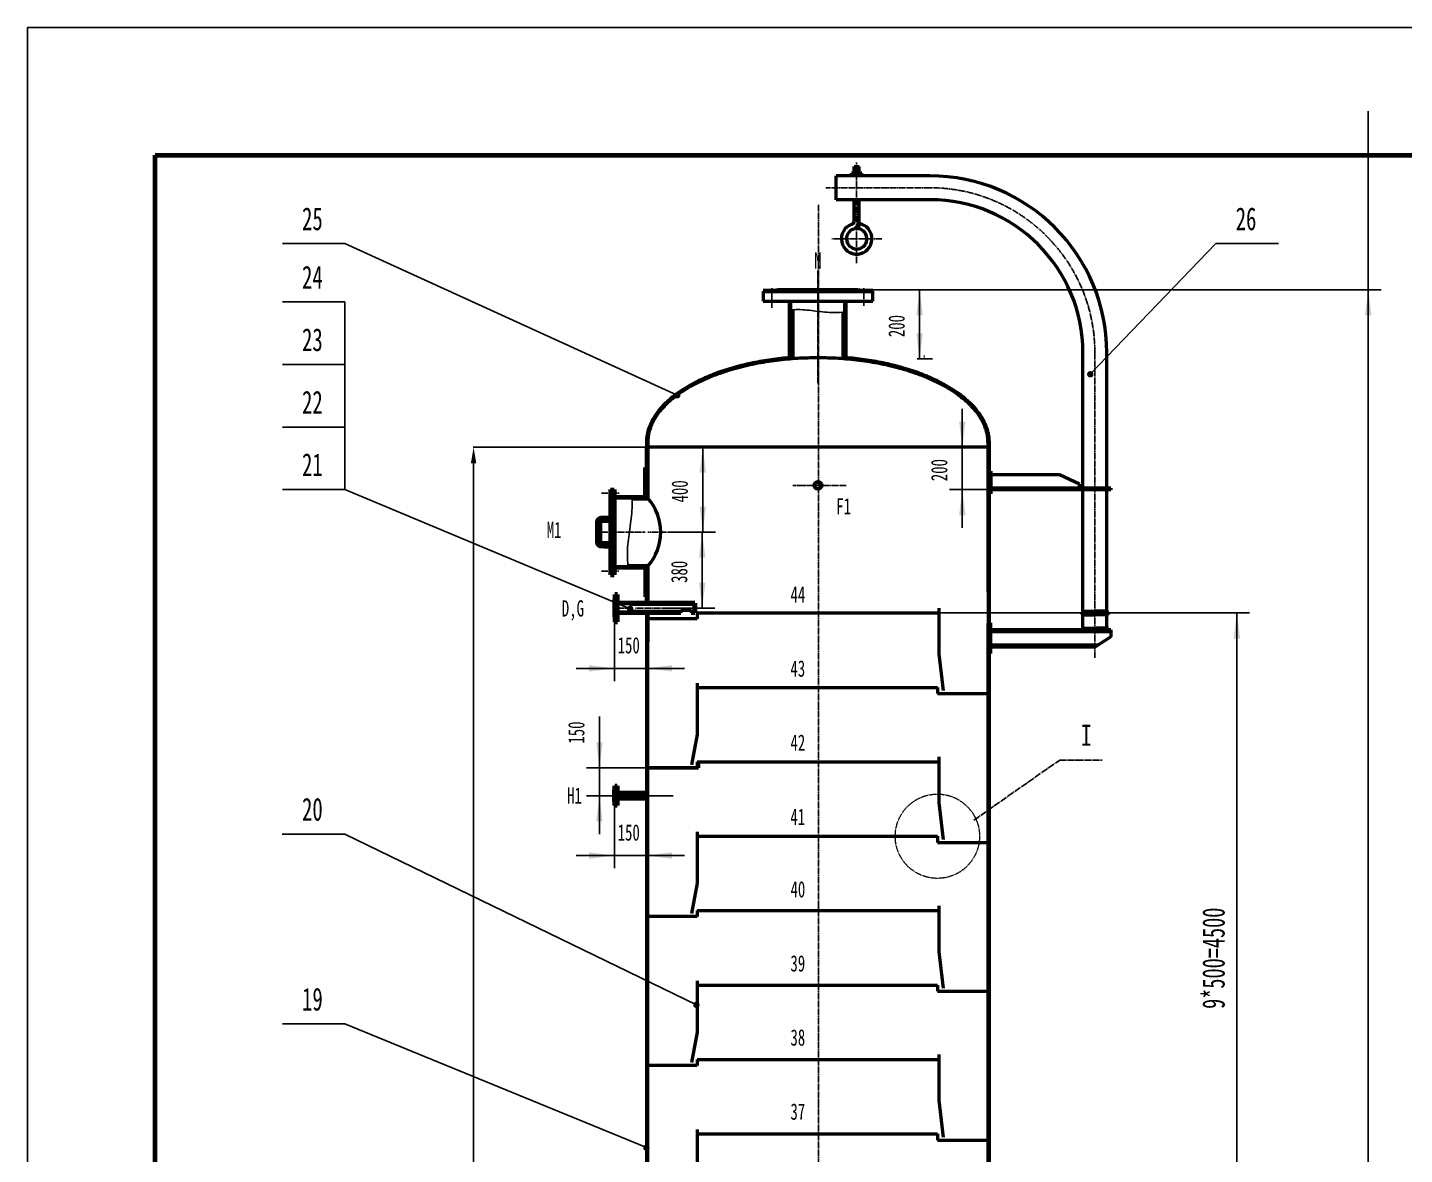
# Model space of a CAD drawing. Header units: millimetres. Extents: x -8910 to 8910, y -12615 to 12615.
# Drawn here: x -8910 to -2436, y 7315 to 12615 of the extents above; entities that cross this region are included whole.
import ezdxf

# ---------------------------------------------------------------- set-up
doc = ezdxf.new("R2010")
doc.units = ezdxf.units.MM
doc.linetypes.add('EB_DASH', pattern=[6, 3, -3])
doc.linetypes.add('EB_DASHDOT', pattern=[39, 30, -3, 3, -3])
doc.layers.get('DEFPOINTS').update_dxf_attribs({"lineweight": 0})
for name, color, linetype, lineweight in [('CAXA0', 7, 'Continuous', 50), ('CAXA1', 1, 'EB_DASHDOT', 25), ('CAXA2', 6, 'EB_DASH', 25), ('CAXA3', 7, 'Continuous', 25), ('CAXA4', 3, 'Continuous', 15)]:
    doc.layers.add(name, color=color, linetype=linetype, lineweight=lineweight)
doc.styles.add('HGCAD', font='gbenor.shx', dxfattribs={"width": 0.75, "bigfont": 'gbcbig.shx'})
doc.styles.add('UserTxtStyle1', font='FSGB2312.ttf', dxfattribs={"width": 0.667})
doc.styles.add('标准', font='FSGB2312.ttf', dxfattribs={"width": 0.667})
doc.dimstyles.new('HGCAD', dxfattribs={"dimtxt": 3.5, "dimasz": 2.5, "dimexe": 1, "dimexo": 1, "dimgap": 1, "dimtad": 1, "dimdec": 0, "dimdsep": 46, "dimtxsty": 'HGCAD', "dimcen": 0, "dimadec": 0, "dimazin": 0, "dimtfac": 1, "dimtmove": 0, "dimatfit": 0, "dimfxl": 0, "dimarcsym": 0})
doc.dimstyles.new('标准', dxfattribs={"dimtxt": 3.5, "dimasz": 4, "dimexe": 2, "dimexo": 0, "dimtad": 1, "dimdsep": 46, "dimtxsty": '标准', "dimcen": 0, "dimdle": 6, "dimaunit": 1, "dimazin": 2, "dimtfac": 1, "dimtdec": 3, "dimtmove": 0, "dimatfit": 3, "dimfxl": 0, "dimtolj": 1, "dimtzin": 0, "dimarcsym": 0})

# ---------------------------------------------------------------- blocks, each defined once
blk = doc.blocks.new('CAXBLOCK0', base_point=(8310, -12015))
at = {"layer": 'CAXA0', "linetype": 'Continuous', "lineweight": 25}
for p, q in [((-8910, -12615), (-8910, 12615)), ((-8910, 12615), (8910, 12615))]:
    blk.add_line(p, q, dxfattribs=at)
at = {"layer": 'CAXA0', "linetype": 'Continuous', "lineweight": 70}
for p, q in [((-8310, 12015), (8310, 12015)), ((-8310, -12015), (-8310, 12015))]:
    blk.add_line(p, q, dxfattribs=at)
blk = doc.blocks.new('*CAXBLOCK24')
at = {"layer": 'CAXA4', "linetype": 'Continuous', "lineweight": 25, "transparency": 16777216}
for points in [[(-5735, 10641.4), (-5750, 10521.4), (-5720, 10521.4)], [(-5735, 10241.4), (-5750, 10361.4), (-5720, 10361.4)]]:
    blk.add_hatch(color=0, dxfattribs=at).paths.add_polyline_path(points, flags=0)
at = {"layer": 'CAXA4', "color": 0, "linetype": 'Continuous', "lineweight": 25, "transparency": 16777216}
for p, q in [((-5994.1, 10641.4), (-5675, 10641.4)), ((-5735, 10641.4), (-5735, 10241.4)), ((-5868.5, 10241.4), (-5675, 10241.4))]:
    blk.add_line(p, q, dxfattribs=at)
at = {"layer": 'CAXA4', "color": 0, "linetype": 'Continuous', "lineweight": 25, "transparency": 16777216, "insert": (-5882, 10381.2), "char_height": 76.6, "attachment_point": 1, "rotation": 90, "style": '标准'}
blk.add_mtext('\\fFangSong_GB2312|b0|i0|p34;400', dxfattribs=at)
blk = doc.blocks.new('*CAXBLOCK35')
at = {"layer": 'CAXA4', "linetype": 'Continuous', "lineweight": 25, "transparency": 16777216}
for points in [[(-5737.8, 10241.4), (-5752.8, 10121.4), (-5722.8, 10121.4)], [(-5737.8, 9884.6), (-5752.8, 10004.6), (-5722.8, 10004.6)]]:
    blk.add_hatch(color=0, dxfattribs=at).paths.add_polyline_path(points, flags=0)
at = {"layer": 'CAXA4', "color": 0, "linetype": 'Continuous', "lineweight": 25, "transparency": 16777216}
for p, q in [((-5868.5, 10241.4), (-5677.8, 10241.4)), ((-5737.8, 10241.4), (-5737.8, 9884.6)), ((-5907, 9884.6), (-5677.8, 9884.6))]:
    blk.add_line(p, q, dxfattribs=at)
at = {"layer": 'CAXA4', "color": 0, "linetype": 'Continuous', "lineweight": 25, "transparency": 16777216, "insert": (-5884.7, 10002.8), "char_height": 76.6, "attachment_point": 1, "rotation": 90, "style": '标准'}
blk.add_mtext('\\fFangSong_GB2312|b0|i0|p34;380', dxfattribs=at)
blk = doc.blocks.new('*CAXBLOCK57')
at = {"layer": 'CAXA4', "linetype": 'Continuous', "lineweight": 25, "transparency": 16777216}
for points in [[(-4515, 10641.4), (-4530, 10761.4), (-4500, 10761.4)], [(-4515, 10441.4), (-4530, 10321.4), (-4500, 10321.4)]]:
    blk.add_hatch(color=0, dxfattribs=at).paths.add_polyline_path(points, flags=0)
at = {"layer": 'CAXA4', "color": 0, "linetype": 'Continuous', "lineweight": 25, "transparency": 16777216}
for p, q in [((-4515, 10821.4), (-4515, 10261.4)), ((-4394.1, 10641.4), (-4575, 10641.4)), ((-4381.3, 10441.4), (-4575, 10441.4))]:
    blk.add_line(p, q, dxfattribs=at)
at = {"layer": 'CAXA4', "color": 0, "linetype": 'Continuous', "lineweight": 25, "transparency": 16777216, "insert": (-4662, 10481.2), "char_height": 76.6, "attachment_point": 1, "rotation": 90, "style": '标准'}
blk.add_mtext('\\fFangSong_GB2312|b0|i0|p34;200', dxfattribs=at)
blk = doc.blocks.new('*CAXBLOCK1213')
at = {"layer": 'CAXA4', "linetype": 'Continuous', "lineweight": 25, "transparency": 16777216}
for points in [[(-6150.5, 9601), (-6270.5, 9586), (-6270.5, 9616)], [(-6000.5, 9601), (-5880.5, 9586), (-5880.5, 9616)]]:
    blk.add_hatch(color=0, dxfattribs=at).paths.add_polyline_path(points, flags=0)
at = {"layer": 'CAXA4', "color": 0, "linetype": 'Continuous', "lineweight": 25, "transparency": 16777216}
for p, q in [((-6150.5, 9843.7), (-6150.5, 9541)), ((-6000.5, 9747.3), (-6000.5, 9541)), ((-6330.5, 9601), (-5820.5, 9601))]:
    blk.add_line(p, q, dxfattribs=at)
at = {"layer": 'CAXA4', "color": 0, "linetype": 'Continuous', "lineweight": 25, "transparency": 16777216, "insert": (-6135.5, 9748), "char_height": 76.6, "attachment_point": 1, "style": 'UserTxtStyle1'}
blk.add_mtext('\\fFangSong_GB2312|b0|i0|p34;150', dxfattribs=at)
blk = doc.blocks.new('*CAXBLOCK1314')
at = {"layer": 'CAXA4', "linetype": 'Continuous', "lineweight": 25, "transparency": 16777216}
for points in [[(-6221.3, 9133.3), (-6236.3, 9253.3), (-6206.3, 9253.3)], [(-6221.3, 9001.8), (-6236.3, 8881.8), (-6206.3, 8881.8)]]:
    blk.add_hatch(color=0, dxfattribs=at).paths.add_polyline_path(points, flags=0)
at = {"layer": 'CAXA4', "color": 0, "linetype": 'Continuous', "lineweight": 25, "transparency": 16777216}
for p, q in [((-6221.3, 9375.1), (-6221.3, 8821.8)), ((-5994.1, 9133.3), (-6281.3, 9133.3)), ((-5875.1, 9001.8), (-6281.3, 9001.8))]:
    blk.add_line(p, q, dxfattribs=at)
at = {"layer": 'CAXA4', "color": 0, "linetype": 'Continuous', "lineweight": 25, "transparency": 16777216, "insert": (-6368.3, 9246.8), "char_height": 76.6, "attachment_point": 1, "rotation": 90, "style": 'UserTxtStyle1'}
blk.add_mtext('\\fFangSong_GB2312|b0|i0|p34;150', dxfattribs=at)
blk = doc.blocks.new('*CAXBLOCK1415')
at = {"layer": 'CAXA4', "linetype": 'Continuous', "lineweight": 25, "transparency": 16777216}
for points in [[(-6150.5, 8720.4), (-6270.5, 8705.4), (-6270.5, 8735.4)], [(-6000.5, 8720.4), (-5880.5, 8705.4), (-5880.5, 8735.4)]]:
    blk.add_hatch(color=0, dxfattribs=at).paths.add_polyline_path(points, flags=0)
at = {"layer": 'CAXA4', "color": 0, "linetype": 'Continuous', "lineweight": 25, "transparency": 16777216}
for p, q in [((-6150.5, 8974.5), (-6150.5, 8660.4)), ((-6000.5, 8988.9), (-6000.5, 8660.4)), ((-6330.5, 8720.4), (-5820.5, 8720.4))]:
    blk.add_line(p, q, dxfattribs=at)
at = {"layer": 'CAXA4', "color": 0, "linetype": 'Continuous', "lineweight": 25, "transparency": 16777216, "insert": (-6135.5, 8867.4), "char_height": 76.6, "attachment_point": 1, "style": 'UserTxtStyle1'}
blk.add_mtext('\\fFangSong_GB2312|b0|i0|p34;150', dxfattribs=at)
blk = doc.blocks.new('CAXBLOCK65', base_point=(-7712, 7928.4))
at = {"layer": 'CAXA0', "linetype": 'Continuous', "lineweight": 25}
blk.add_hatch(color=0, dxfattribs=at).paths.add_polyline_path([(-5985.5, 7346.7), (-5985.7, 7349), (-5986.2, 7351.3), (-5987.1, 7353.5), (-5988.3, 7355.5), (-5989.9, 7357.3), (-5991.7, 7358.8), (-5993.7, 7360), (-5995.8, 7360.9), (-5998.1, 7361.5), (-6000.5, 7361.7), (-6002.8, 7361.5), (-6005.1, 7360.9), (-6007.3, 7360), (-6009.3, 7358.8), (-6011.1, 7357.3), (-6012.6, 7355.5), (-6013.8, 7353.5), (-6014.7, 7351.3), (-6015.3, 7349), (-6015.5, 7346.7), (-6015.3, 7344.3), (-6014.7, 7342), (-6013.8, 7339.9), (-6012.6, 7337.8), (-6011.1, 7336.1), (-6009.3, 7334.5), (-6007.3, 7333.3), (-6005.1, 7332.4), (-6002.8, 7331.8), (-6000.5, 7331.7), (-5998.1, 7331.8), (-5995.8, 7332.4), (-5993.7, 7333.3), (-5991.7, 7334.5), (-5989.9, 7336.1), (-5988.3, 7337.8), (-5987.1, 7339.9), (-5986.2, 7342), (-5985.7, 7344.3)], flags=0)
at = {"layer": 'CAXA0', "color": 0, "linetype": 'Continuous', "lineweight": 25}
for p, q in [((-7418, 7928.4), (-7712, 7928.4)), ((-6000.5, 7346.7), (-7418, 7928.4))]:
    blk.add_line(p, q, dxfattribs=at)
at = {"layer": 'CAXA0', "color": 0, "linetype": 'Continuous', "lineweight": 25, "insert": (-7619.4, 8098.8), "char_height": 107.3, "attachment_point": 1, "style": '标准'}
blk.add_mtext('\\fFangSong_GB2312|b0|i0|p34;19', dxfattribs=at)
blk = doc.blocks.new('CAXBLOCK64', base_point=(-6000.5, 7346.7))
at = {"layer": 'CAXA0', "color": 0, "linetype": 'ByBlock', "lineweight": -2}
blk.add_blockref('CAXBLOCK65', (-7712, 7928.4), dxfattribs=at)
blk = doc.blocks.new('CAXBLOCK67', base_point=(-7712, 8821.7))
at = {"layer": 'CAXA0', "linetype": 'Continuous', "lineweight": 25}
blk.add_hatch(color=0, dxfattribs=at).paths.add_polyline_path([(-5750.2, 8018.4), (-5750.4, 8020.7), (-5751, 8023), (-5751.9, 8025.2), (-5753.1, 8027.2), (-5754.6, 8029), (-5756.4, 8030.5), (-5758.4, 8031.8), (-5760.6, 8032.7), (-5762.9, 8033.2), (-5765.2, 8033.4), (-5767.6, 8033.2), (-5769.9, 8032.7), (-5772.1, 8031.8), (-5774.1, 8030.5), (-5775.8, 8029), (-5777.4, 8027.2), (-5778.6, 8025.2), (-5779.5, 8023), (-5780.1, 8020.7), (-5780.2, 8018.4), (-5780.1, 8016), (-5779.5, 8013.8), (-5778.6, 8011.6), (-5777.4, 8009.6), (-5775.8, 8007.8), (-5774.1, 8006.3), (-5772.1, 8005), (-5769.9, 8004.1), (-5767.6, 8003.6), (-5765.2, 8003.4), (-5762.9, 8003.6), (-5760.6, 8004.1), (-5758.4, 8005), (-5756.4, 8006.3), (-5754.6, 8007.8), (-5753.1, 8009.6), (-5751.9, 8011.6), (-5751, 8013.8), (-5750.4, 8016)], flags=0)
at = {"layer": 'CAXA0', "color": 0, "linetype": 'Continuous', "lineweight": 25}
for p, q in [((-7418, 8821.7), (-7712, 8821.7)), ((-5765.2, 8018.4), (-7418, 8821.7))]:
    blk.add_line(p, q, dxfattribs=at)
at = {"layer": 'CAXA0', "color": 0, "linetype": 'Continuous', "lineweight": 25, "insert": (-7619.4, 8992.1), "char_height": 107.3, "attachment_point": 1, "style": '标准'}
blk.add_mtext('\\fFangSong_GB2312|b0|i0|p34;20', dxfattribs=at)
blk = doc.blocks.new('CAXBLOCK66', base_point=(-5765.2, 8018.4))
at = {"layer": 'CAXA0', "color": 0, "linetype": 'ByBlock', "lineweight": -2}
blk.add_blockref('CAXBLOCK67', (-7712, 8821.7), dxfattribs=at)
blk = doc.blocks.new('CAXBLOCK69', base_point=(-7712, 10442.1))
at = {"layer": 'CAXA0', "linetype": 'Continuous', "lineweight": 25}
blk.add_hatch(color=0, dxfattribs=at).paths.add_polyline_path([(-6061.6, 9881.2), (-6061.8, 9883.5), (-6062.3, 9885.8), (-6063.2, 9888), (-6064.4, 9890), (-6066, 9891.8), (-6067.8, 9893.3), (-6069.8, 9894.6), (-6071.9, 9895.5), (-6074.2, 9896), (-6076.6, 9896.2), (-6078.9, 9896), (-6081.2, 9895.5), (-6083.4, 9894.6), (-6085.4, 9893.3), (-6087.2, 9891.8), (-6088.7, 9890), (-6090, 9888), (-6090.9, 9885.8), (-6091.4, 9883.5), (-6091.6, 9881.2), (-6091.4, 9878.9), (-6090.9, 9876.6), (-6090, 9874.4), (-6088.7, 9872.4), (-6087.2, 9870.6), (-6085.4, 9869.1), (-6083.4, 9867.8), (-6081.2, 9866.9), (-6078.9, 9866.4), (-6076.6, 9866.2), (-6074.2, 9866.4), (-6071.9, 9866.9), (-6069.8, 9867.8), (-6067.8, 9869.1), (-6066, 9870.6), (-6064.4, 9872.4), (-6063.2, 9874.4), (-6062.3, 9876.6), (-6061.8, 9878.9)], flags=0)
at = {"layer": 'CAXA0', "color": 0, "linetype": 'Continuous', "lineweight": 25}
for p, q in [((-7418, 10442.1), (-7712, 10442.1)), ((-6076.6, 9881.2), (-7418, 10442.1))]:
    blk.add_line(p, q, dxfattribs=at)
at = {"layer": 'CAXA0', "color": 0, "linetype": 'Continuous', "lineweight": 25, "insert": (-7619.4, 10612.5), "char_height": 107.3, "attachment_point": 1, "style": '标准'}
blk.add_mtext('\\fFangSong_GB2312|b0|i0|p34;21', dxfattribs=at)
blk = doc.blocks.new('CAXBLOCK70', base_point=(-7712, 10736.1))
at = {"layer": 'CAXA0', "color": 0, "linetype": 'Continuous', "lineweight": 25}
for p, q in [((-7418, 10736.1), (-7712, 10736.1)), ((-7418, 10442.1), (-7418, 10736.1))]:
    blk.add_line(p, q, dxfattribs=at)
at = {"layer": 'CAXA0', "color": 0, "linetype": 'Continuous', "lineweight": 25, "insert": (-7619.4, 10906.5), "char_height": 107.3, "attachment_point": 1, "style": '标准'}
blk.add_mtext('\\fFangSong_GB2312|b0|i0|p34;22', dxfattribs=at)
blk = doc.blocks.new('CAXBLOCK71', base_point=(-7712, 11030.1))
at = {"layer": 'CAXA0', "color": 0, "linetype": 'Continuous', "lineweight": 25}
for p, q in [((-7418, 11030.1), (-7712, 11030.1)), ((-7418, 10736.1), (-7418, 11030.1))]:
    blk.add_line(p, q, dxfattribs=at)
at = {"layer": 'CAXA0', "color": 0, "linetype": 'Continuous', "lineweight": 25, "insert": (-7619.4, 11200.5), "char_height": 107.3, "attachment_point": 1, "style": '标准'}
blk.add_mtext('\\fFangSong_GB2312|b0|i0|p34;23', dxfattribs=at)
blk = doc.blocks.new('CAXBLOCK72', base_point=(-7712, 11324.1))
at = {"layer": 'CAXA0', "color": 0, "linetype": 'Continuous', "lineweight": 25}
for p, q in [((-7418, 11324.1), (-7712, 11324.1)), ((-7418, 11030.1), (-7418, 11324.1))]:
    blk.add_line(p, q, dxfattribs=at)
at = {"layer": 'CAXA0', "color": 0, "linetype": 'Continuous', "lineweight": 25, "insert": (-7619.4, 11494.5), "char_height": 107.3, "attachment_point": 1, "style": '标准'}
blk.add_mtext('\\fFangSong_GB2312|b0|i0|p34;24', dxfattribs=at)
blk = doc.blocks.new('CAXBLOCK68', base_point=(-6076.6, 9881.2))
at = {"layer": 'CAXA0', "color": 0, "linetype": 'Continuous', "lineweight": 70}
for name, p in [('CAXBLOCK72', (-7712, 11324.1)), ('CAXBLOCK71', (-7712, 11030.1)), ('CAXBLOCK70', (-7712, 10736.1)), ('CAXBLOCK69', (-7712, 10442.1))]:
    blk.add_blockref(name, p, dxfattribs=at)
blk = doc.blocks.new('CAXBLOCK74', base_point=(-7712, 11598.6))
at = {"layer": 'CAXA0', "linetype": 'Continuous', "lineweight": 25}
blk.add_hatch(color=0, dxfattribs=at).paths.add_polyline_path([(-5840.2, 10885.3), (-5840.4, 10887.7), (-5840.9, 10890), (-5841.8, 10892.1), (-5843.1, 10894.1), (-5844.6, 10895.9), (-5846.4, 10897.5), (-5848.4, 10898.7), (-5850.6, 10899.6), (-5852.8, 10900.1), (-5855.2, 10900.3), (-5857.5, 10900.1), (-5859.8, 10899.6), (-5862, 10898.7), (-5864, 10897.5), (-5865.8, 10895.9), (-5867.3, 10894.1), (-5868.6, 10892.1), (-5869.5, 10890), (-5870, 10887.7), (-5870.2, 10885.3), (-5870, 10883), (-5869.5, 10880.7), (-5868.6, 10878.5), (-5867.3, 10876.5), (-5865.8, 10874.7), (-5864, 10873.2), (-5862, 10872), (-5859.8, 10871.1), (-5857.5, 10870.5), (-5855.2, 10870.3), (-5852.8, 10870.5), (-5850.6, 10871.1), (-5848.4, 10872), (-5846.4, 10873.2), (-5844.6, 10874.7), (-5843.1, 10876.5), (-5841.8, 10878.5), (-5840.9, 10880.7), (-5840.4, 10883)], flags=0)
at = {"layer": 'CAXA0', "color": 0, "linetype": 'Continuous', "lineweight": 25}
for p, q in [((-7418, 11598.6), (-7712, 11598.6)), ((-5855.2, 10885.3), (-7418, 11598.6))]:
    blk.add_line(p, q, dxfattribs=at)
at = {"layer": 'CAXA0', "color": 0, "linetype": 'Continuous', "lineweight": 25, "insert": (-7619.4, 11769), "char_height": 107.3, "attachment_point": 1, "style": '标准'}
blk.add_mtext('\\fFangSong_GB2312|b0|i0|p34;25', dxfattribs=at)
blk = doc.blocks.new('CAXBLOCK73', base_point=(-5855.2, 10885.3))
at = {"layer": 'CAXA0', "color": 0, "linetype": 'ByBlock', "lineweight": -2}
blk.add_blockref('CAXBLOCK74', (-7712, 11598.6), dxfattribs=at)
blk = doc.blocks.new('CAXBLOCK76', base_point=(-3028.3, 11598.6))
at = {"layer": 'CAXA0', "linetype": 'Continuous', "lineweight": 25}
blk.add_hatch(color=0, dxfattribs=at).paths.add_polyline_path([(-3898.5, 10984), (-3898.6, 10986.4), (-3899.2, 10988.6), (-3900.1, 10990.8), (-3901.3, 10992.8), (-3902.8, 10994.6), (-3904.6, 10996.1), (-3906.6, 10997.4), (-3908.8, 10998.3), (-3911.1, 10998.8), (-3913.5, 10999), (-3915.8, 10998.8), (-3918.1, 10998.3), (-3920.3, 10997.4), (-3922.3, 10996.1), (-3924.1, 10994.6), (-3925.6, 10992.8), (-3926.8, 10990.8), (-3927.7, 10988.6), (-3928.3, 10986.4), (-3928.5, 10984), (-3928.3, 10981.7), (-3927.7, 10979.4), (-3926.8, 10977.2), (-3925.6, 10975.2), (-3924.1, 10973.4), (-3922.3, 10971.9), (-3920.3, 10970.6), (-3918.1, 10969.7), (-3915.8, 10969.2), (-3913.5, 10969), (-3911.1, 10969.2), (-3908.8, 10969.7), (-3906.6, 10970.6), (-3904.6, 10971.9), (-3902.8, 10973.4), (-3901.3, 10975.2), (-3900.1, 10977.2), (-3899.2, 10979.4), (-3898.6, 10981.7)], flags=0)
at = {"layer": 'CAXA0', "color": 0, "linetype": 'Continuous', "lineweight": 25}
for p, q in [((-3913.5, 10984), (-3322.3, 11598.6)), ((-3322.3, 11598.6), (-3028.3, 11598.6))]:
    blk.add_line(p, q, dxfattribs=at)
at = {"layer": 'CAXA0', "color": 0, "linetype": 'Continuous', "lineweight": 25, "insert": (-3229.6, 11769), "char_height": 107.3, "attachment_point": 1, "style": '标准'}
blk.add_mtext('\\fFangSong_GB2312|b0|i0|p34;26', dxfattribs=at)
blk = doc.blocks.new('CAXBLOCK75', base_point=(-3913.5, 10984))
at = {"layer": 'CAXA0', "color": 0, "linetype": 'ByBlock', "lineweight": -2}
blk.add_blockref('CAXBLOCK76', (-3028.3, 11598.6), dxfattribs=at)
blk = doc.blocks.new('*CAXBLOCK133132')
at = {"layer": 'CAXA0', "linetype": 'Continuous', "lineweight": 25, "transparency": 16777216}
for points in [[(-3224, 9861.3), (-3239, 9741.3), (-3209, 9741.3)], [(-3224, 6711.3), (-3239, 6831.3), (-3209, 6831.3)]]:
    blk.add_hatch(color=0, dxfattribs=at).paths.add_polyline_path(points, flags=0)
at = {"layer": 'CAXA0', "color": 0, "linetype": 'Continuous', "lineweight": 25, "transparency": 16777216}
for p, q in [((-4626.1, 9861.3), (-3164, 9861.3)), ((-3224, 9861.3), (-3224, 6711.3)), ((-4632.1, 6711.3), (-3164, 6711.3))]:
    blk.add_line(p, q, dxfattribs=at)
at = {"layer": 'CAXA0', "color": 0, "linetype": 'Continuous', "lineweight": 25, "transparency": 16777216, "insert": (-3386.6, 7999.2), "char_height": 105, "attachment_point": 1, "rotation": 90, "style": '标准'}
blk.add_mtext('\\fFangSong_GB2312|b0|i0|p34;9*500=4500', dxfattribs=at)
blk = doc.blocks.new('*CAXBLOCK139138')
at = {"layer": 'CAXA4', "color": 0, "lineweight": -2, "transparency": 16777216}
for p, q in [((-6000.5, 10641.4), (-6814.9, 10641.4)), ((-6812.9, 1218), (-6812.9, 10564.8)), ((-4387.7, 1141.4), (-6814.9, 1141.4))]:
    blk.add_line(p, q, dxfattribs=at)
at = {"layer": 'CAXA4', "color": 0, "transparency": 16777216}
for points in [[(-6825.7, 10564.8), (-6800.1, 10564.8), (-6812.9, 10641.4)], [(-6825.7, 1218), (-6800.1, 1218), (-6812.9, 1141.4)]]:
    blk.add_solid(points, dxfattribs=at)
at = {"layer": 'DEFPOINTS', "color": 0, "transparency": 16777216}
for p in [(-6812.9, 10641.4), (-6000.5, 10641.4), (-4387.7, 1141.4)]:
    blk.add_point(p, dxfattribs=at)
at = {"layer": 'CAXA4', "color": 0, "transparency": 16777216, "insert": (-6815.3, 5891.4), "char_height": 3.5, "attachment_point": 5, "rotation": 90, "style": '标准'}
blk.add_mtext('\\A1;\\fFangSong_GB2312;12080', dxfattribs=at)

msp = doc.modelspace()

# ---------------------------------------------------------------- hatches: boundary and pattern name
at = {"layer": 'CAXA0', "linetype": 'Continuous', "lineweight": 25}
for points in [[(-5011.679, 11669.36), (-5019.417, 11668.732), (-5026.952, 11666.865), (-5018.785, 11670.677), (-5011.679, 11676.221)], [(-5011.679, 11669.36), (-5019.417, 11668.732), (-5026.952, 11666.865), (-5018.785, 11670.677), (-5011.679, 11676.221)], [(-5021.647, 11669.082), (-5021.317, 11668.382), (-5016.523, 11669.115), (-5011.679, 11669.36), (-5011.679, 11676.221), (-5016.388, 11672.267), (-5021.647, 11669.082)], [(-5021.647, 11669.082), (-5021.317, 11668.382), (-5016.523, 11669.115), (-5011.679, 11669.36), (-5011.679, 11676.221), (-5016.388, 11672.267), (-5021.647, 11669.082)], [(-5021.647, 11669.082), (-5021.317, 11668.382), (-5016.523, 11669.115), (-5011.679, 11669.36), (-5011.679, 11676.221), (-5016.388, 11672.267), (-5021.647, 11669.082)], [(-5006.933, 11669.125), (-5009.303, 11669.301), (-5011.679, 11669.36), (-5011.679, 11676.221), (-5005.618, 11683.815), (-5001.566, 11692.646), (-4998.881, 11692.213), (-4996.214, 11691.68)]]:
    msp.add_hatch(color=256, dxfattribs=at).paths.add_polyline_path(points, flags=0)
at = {"layer": 'CAXA4', "lineweight": 25}
for points in [[(-4715.791, 11381.47), (-4700.791, 11261.47), (-4730.791, 11261.47)], [(-4715.791, 11056.074), (-4700.791, 11176.074), (-4730.791, 11176.074)]]:
    msp.add_hatch(color=256, dxfattribs=at).paths.add_polyline_path(points, flags=0)
at = {"layer": 'CAXA4', "linetype": 'Continuous', "lineweight": 25}
msp.add_hatch(color=256, dxfattribs=at).paths.add_polyline_path([(-2606.356, 11381.47), (-2621.356, 11261.47), (-2591.356, 11261.47)], flags=0)

# ---------------------------------------------------------------- linework, layer by layer
at = {"layer": 'CAXA0'}
for p, q in [((-5107.679, 11805.36), (-5107.679, 11917.36)), ((-4667.679, 11917.36), (-5107.679, 11917.36)), ((-4987.679, 11929.36), (-5035.679, 11929.36)), ((-5035.679, 11917.36), (-5035.679, 11929.36)), ((-5023.679, 11962.064), (-4999.679, 11962.064)), ((-5023.679, 11917.36), (-5023.679, 11962.064)), ((-4999.679, 11917.36), (-4999.679, 11962.064)), ((-4987.679, 11917.36), (-4987.679, 11929.36)), ((-4667.679, 11805.36), (-5107.679, 11805.36)), ((-5023.679, 11704.787), (-5023.679, 11805.36)), ((-4999.679, 11704.787), (-4999.679, 11805.36)), ((-5006.933, 11669.125), (-4996.214, 11691.68)), ((-5452.052, 11374.27), (-5452.052, 11328.67)), ((-5004.452, 11381.47), (-5383.652, 11381.47)), ((-4936.052, 11328.67), (-4936.052, 11374.27)), ((-5452.052, 11328.67), (-4936.052, 11328.67)), ((-3947.679, 10530.774), (-3947.679, 11085.36)), ((-3835.679, 10517.135), (-3835.679, 11085.36)), ((-6000.479, 10667.693), (-6000.479, 10406.149)), ((-6000.479, 10406.149), (-6000.479, 10641.36)), ((-5994.079, 10667.11), (-5994.079, 10401.349)), ((-4394.079, 10641.36), (-5994.079, 10641.36)), ((-5994.079, 10401.349), (-5994.079, 10641.36)), ((-4394.079, 9959.763), (-4394.079, 10661.36)), ((-4394.079, 10641.36), (-4394.079, 9746.906)), ((-4387.679, 9707.46), (-4387.679, 10670.608)), ((-3947.679, 10447.76), (-3947.679, 10581.36)), ((-3835.679, 10447.76), (-3835.679, 10581.36)), ((-6006.879, 10406.149), (-6006.879, 10545.349)), ((-6006.879, 10545.349), (-6000.479, 10545.349)), ((-4387.679, 10527.939), (-4381.279, 10527.939)), ((-4381.279, 10527.939), (-4381.279, 10421.995)), ((-4057.573, 10511.76), (-4381.279, 10511.76)), ((-3963.679, 10467.539), (-4057.573, 10511.76)), ((-3817.302, 10447.76), (-4381.279, 10447.76)), ((-3817.302, 10441.36), (-4381.279, 10441.36)), ((-3963.679, 10447.76), (-3963.679, 10467.539)), ((-3947.679, 9869.36), (-3947.679, 10441.36)), ((-3835.679, 9869.034), (-3835.679, 10441.36)), ((-3817.302, 10447.76), (-3817.302, 10441.36)), ((-4387.679, 10421.995), (-4381.279, 10421.995)), ((-6006.879, 10076.549), (-6006.879, 9937.349)), ((-6000.479, 9907.322), (-6000.479, 10076.549)), ((-5994.079, 9907.322), (-5994.079, 10081.349)), ((-5994.079, 10081.349), (-5994.079, 9907.322)), ((-6006.879, 9937.349), (-6000.479, 9937.349)), ((-5776.675, 9907.322), (-5776.675, 9861.722)), ((-6000.479, 9861.722), (-6000.479, 9747.25)), ((-5994.079, 9844.128), (-5994.079, 9861.722)), ((-5994.079, 9861.722), (-5994.079, 9725.055)), ((-5838.931, 9875.524), (-5838.931, 9861.722)), ((-5789.101, 9875.524), (-5789.101, 9861.722)), ((-5762.079, 9861.328), (-5762.079, 9833.261)), ((-5762.079, 9861.328), (-4626.079, 9861.328)), ((-4626.079, 9884.278), (-4626.079, 9669.76)), ((-3947.86, 9869.36), (-3955.143, 9853.36)), ((-3955.143, 9853.36), (-3891.679, 9853.36)), ((-3947.86, 9869.36), (-3891.679, 9869.36)), ((-3947.679, 9789.36), (-3947.679, 9853.36)), ((-3835.679, 9869.36), (-3891.679, 9869.36)), ((-3828.215, 9853.36), (-3891.679, 9853.36)), ((-3828.215, 9853.36), (-3891.679, 9853.36)), ((-3835.834, 9869.36), (-3828.215, 9853.36)), ((-3835.679, 9789.36), (-3835.679, 9853.36)), ((-6000.479, 9798.528), (-6000.479, 9014.536)), ((-5762.079, 9833.261), (-5994.079, 9833.261)), ((-5994.079, 7246.483), (-5994.079, 9798.528)), ((-4394.079, 2216.56), (-4394.079, 9811.363)), ((-4394.079, 9811.363), (-4394.079, 2123.814)), ((-4387.679, 9814.572), (-4381.279, 9814.572)), ((-4387.679, 6360.013), (-4387.679, 9785.769)), ((-4381.279, 9671.104), (-4381.279, 9814.572)), ((-3817.302, 9781.36), (-4381.279, 9781.36)), ((-3955.143, 9789.36), (-3891.679, 9789.36)), ((-3955.143, 9789.36), (-3955.143, 9781.381)), ((-3828.215, 9789.36), (-3891.679, 9789.36)), ((-3828.215, 9789.36), (-3828.215, 9781.36)), ((-3817.302, 9781.36), (-3817.302, 9749.317)), ((-3817.302, 9773.36), (-4381.279, 9773.36)), ((-3817.302, 9749.317), (-3891.276, 9701.36)), ((-4626.079, 9669.76), (-4604.761, 9496.67)), ((-4387.679, 9671.104), (-4381.279, 9671.104)), ((-3878.936, 9709.36), (-4381.279, 9709.36)), ((-3891.276, 9701.36), (-4381.279, 9701.36)), ((-5762.079, 9531.252), (-5762.079, 9290.491)), ((-5762.079, 9511.328), (-4632.079, 9511.328)), ((-4632.079, 9511.328), (-4632.079, 9482.012)), ((-4632.079, 9482.012), (-4394.079, 9482.012)), ((-5762.079, 9290.491), (-5787.527, 9147.328)), ((-5994.079, 9133.328), (-5756.079, 9133.328)), ((-5762.079, 9133.261), (-5994.079, 9133.261)), ((-5762.079, 9161.328), (-5762.079, 9133.261)), ((-5762.079, 9161.328), (-4626.079, 9161.328)), ((-5756.079, 9161.328), (-4626.079, 9161.328)), ((-5756.079, 9161.328), (-5756.079, 9133.328)), ((-4626.079, 9184.278), (-4626.079, 8969.76)), ((-6000.479, 8988.936), (-6000.479, 7231.105)), ((-4626.079, 8969.76), (-4604.761, 8796.67)), ((-5762.079, 8831.252), (-5762.079, 8590.491)), ((-5762.079, 8811.328), (-4632.079, 8811.328)), ((-4632.079, 8811.328), (-4632.079, 8782.012)), ((-4632.079, 8782.012), (-4394.079, 8782.012)), ((-5762.079, 8590.491), (-5787.527, 8447.328)), ((-4626.079, 8484.278), (-4626.079, 8269.76)), ((-5762.079, 8433.261), (-5994.079, 8433.261)), ((-5762.079, 8461.328), (-5762.079, 8433.261)), ((-5762.079, 8461.328), (-4626.079, 8461.328)), ((-4626.079, 8269.76), (-4604.761, 8096.67)), ((-5762.079, 8131.252), (-5762.079, 7890.491)), ((-5762.079, 8111.328), (-4632.079, 8111.328)), ((-4632.079, 8111.328), (-4632.079, 8082.012)), ((-4632.079, 8082.012), (-4394.079, 8082.012)), ((-5762.079, 7890.491), (-5787.527, 7747.328)), ((-5762.079, 7733.261), (-5994.079, 7733.261)), ((-5762.079, 7761.328), (-5762.079, 7733.261)), ((-4626.079, 7569.76), (-4604.761, 7396.67)), ((-5762.079, 7431.252), (-5762.079, 7190.491)), ((-5762.079, 7411.328), (-4632.079, 7411.328)), ((-4632.079, 7411.328), (-4632.079, 7382.012)), ((-4632.079, 7382.012), (-4394.079, 7382.012))]:
    msp.add_line(p, q, dxfattribs=at)
at = {"layer": 'CAXA0', "color": 1, "linetype": 'EB_DASHDOT', "lineweight": 25}
for p, q in [((-4667.679, 11861.36), (-5156.42, 11861.36)), ((-6211.783, 10425.349), (-6127.918, 10425.349)), ((-6212.507, 10301.349), (-6169.307, 10301.349)), ((-6225.307, 10288.549), (-6225.307, 10200.549)), ((-6211.783, 10241.349), (-6005.439, 10241.349)), ((-6212.507, 10181.349), (-6169.307, 10181.349)), ((-6206.107, 10181.349), (-6169.307, 10181.349)), ((-6211.783, 10057.349), (-6129.394, 10057.349))]:
    msp.add_line(p, q, dxfattribs=at)
at = {"layer": 'CAXA0', "linetype": 'Continuous', "lineweight": 70}
for p, q in [((-4936.052, 11374.27), (-5452.052, 11374.27)), ((-5383.652, 11381.47), (-5390.852, 11374.27)), ((-5004.452, 11381.47), (-4997.252, 11374.27)), ((-5323.652, 11056.078), (-5323.652, 11328.67)), ((-5314.052, 11056.836), (-5314.052, 11287.216)), ((-5074.052, 11276.859), (-5074.052, 11056.832)), ((-5064.452, 11056.074), (-5064.452, 11328.67)), ((-6169.307, 10441.393), (-6169.307, 10040.812)), ((-6169.307, 10441.349), (-6162.907, 10441.349)), ((-6162.907, 10441.393), (-6162.907, 10040.812)), ((-6160.507, 10441.349), (-6154.107, 10441.349)), ((-6160.507, 10441.349), (-6152.106, 10441.349)), ((-6158.107, 10441.349), (-6158.107, 10441.62)), ((-6152.507, 10441.393), (-6152.507, 10070.567)), ((-6162.975, 10415.724), (-6160.533, 10415.724)), ((-6161.707, 10415.724), (-6161.707, 10066.975)), ((-6160.533, 10415.724), (-6160.533, 10407.369)), ((-6160.507, 10406.149), (-5994.079, 10406.149)), ((-6068.227, 10401.349), (-5994.079, 10401.349)), ((-6169.307, 10307.749), (-6212.507, 10307.749)), ((-6169.307, 10294.949), (-6212.507, 10294.949)), ((-6231.707, 10288.549), (-6231.707, 10191.672)), ((-6218.907, 10288.549), (-6218.907, 10194.149)), ((-6212.507, 10187.749), (-6169.307, 10187.749)), ((-6169.307, 10187.749), (-6212.507, 10187.749)), ((-6169.307, 10174.949), (-6212.507, 10174.949)), ((-6199.707, 10174.949), (-6169.307, 10174.949)), ((-6169.307, 10041.349), (-6162.907, 10041.349)), ((-6162.975, 10066.975), (-6160.533, 10066.975)), ((-6160.533, 10066.975), (-6160.533, 10075.33)), ((-6160.507, 10041.349), (-6154.107, 10041.349)), ((-6160.507, 10041.349), (-6154.107, 10041.349)), ((-6160.507, 10041.349), (-6154.107, 10041.349)), ((-6160.507, 10041.349), (-6154.107, 10041.349)), ((-6160.507, 10041.349), (-6152.106, 10041.349)), ((-6158.107, 10041.349), (-6158.107, 10041.079)), ((-6152.507, 10076.549), (-6152.507, 10040.812)), ((-6152.507, 10041.306), (-6152.507, 10076.549)), ((-6152.507, 10076.549), (-5994.079, 10076.549)), ((-6086.305, 10081.349), (-5994.079, 10081.349))]:
    msp.add_line(p, q, dxfattribs=at)
at = {"layer": 'CAXA0', "lineweight": 50}
for p, q in [((-4626.079, 7784.278), (-4626.079, 7569.76)), ((-5762.079, 7761.328), (-4626.079, 7761.328))]:
    msp.add_line(p, q, dxfattribs=at)
at = {"layer": 'CAXA0'}
for radius in [18, 16]:
    msp.add_circle((-5194.079, 10461.36), radius, dxfattribs=at)
for centre, radius, start, end in [((-4667.679, 11085.36), 832, 0, 90), ((-4667.679, 11085.36), 720, 0, 90), ((-5011.679, 11621.36), 72, 108.5530045, 81.9255258), ((-5011.679, 11621.36), 48, 108.5530034, 90), ((-5011.679, 11621.36), 48, 108.5530047, 90), ((-5039.679, 11704.787), 16, 288.5530052, 359.9999998), ((-5039.679, 11704.787), 40, 288.5530019, 0.0000011), ((-6173.879, 10241.349), 240.682, 318.3348002, 41.6651998)]:
    msp.add_arc(centre, radius, start, end, dxfattribs=at)
at = {"layer": 'CAXA0', "color": 1, "linetype": 'EB_DASHDOT', "lineweight": 25}
for centre, radius, start, end in [((-4667.679, 11085.36), 776, 0, 90), ((-6212.507, 10288.549), 12.8, 90, 180), ((-6212.507, 10194.149), 12.8, 180, 270)]:
    msp.add_arc(centre, radius, start, end, dxfattribs=at)
at = {"layer": 'CAXA0', "linetype": 'Continuous', "lineweight": 70}
for centre, radius, start, end in [((-6212.507, 10288.549), 19.2, 90, 180), ((-6212.507, 10288.549), 6.4, 90, 180), ((-6212.507, 10194.149), 19.2, 180, 270), ((-6212.507, 10194.149), 6.4, 180, 270), ((-6212.507, 10194.149), 6.4, 180, 270)]:
    msp.add_arc(centre, radius, start, end, dxfattribs=at)
at = {"layer": 'CAXA0'}
for points, weights in [([(-5323.652, 11062.479), (-6000.479, 11006.95), (-6000.479, 10661.36)], [0.942352429252, 0.739516913402, 1]), ([(-4387.679, 10661.36), (-4387.679, 11006.926), (-5064.452, 11062.475)], [1, 0.739530089347, 0.94233191049]), ([(-4694.052, 11067.76), (-4694.066, 11067.76), (-4694.079, 11067.76)], [0.999986200051, 0.999993099863, 1])]:
    msp.add_rational_spline(points, weights, degree=2, dxfattribs=at)
msp.add_rational_spline([(-4394.079, 10661.36), (-4394.079, 11061.36), (-5194.079, 11061.36), (-5994.079, 11061.36), (-5994.079, 10661.36)], [1, 0.707106781187, 1, 0.707106781187, 1], degree=2, knots=[0, 0, 0, 968.82050461, 968.82050461, 1937.64100921, 1937.64100921, 1937.64100921], dxfattribs=at)
at = {"layer": 'CAXA1'}
for p, q in [((-5011.679, 11505.937), (-5011.679, 11979.536)), ((-4892.92, 11621.36), (-5128.815, 11621.36)), ((-5061.058, 10461.36), (-5311.869, 10461.36)), ((-5868.547, 10241.36), (-5994.079, 10241.36)), ((-5791.627, 9884.553), (-5906.979, 9884.553)), ((-6240.364, 9001.76), (-5875.079, 9001.76)), ((-6186.547, 9001.76), (-5915.57, 9001.76))]:
    msp.add_line(p, q, dxfattribs=at)
at = {"layer": 'CAXA1', "linetype": 'EB_DASHDOT', "lineweight": 25}
for p, q in [((-5190.879, 11781.29), (-5190.879, -10560.357)), ((-5194.052, 10941.693), (-5194.052, 11472.287)), ((-5410.052, 11297.356), (-5410.052, 11388.67)), ((-4978.052, 11305.42), (-4978.052, 11388.67)), ((-3891.679, 9650.633), (-3891.679, 11085.36)), ((-6133.714, 9934.522), (-6152.914, 9934.522)), ((-5898.471, 9884.56), (-6051.348, 9884.56)), ((-6133.714, 9834.522), (-6152.914, 9834.522))]:
    msp.add_line(p, q, dxfattribs=at)
at = {"layer": 'CAXA1', "color": 7, "linetype": 'Continuous', "lineweight": 70}
for p, q in [((-6160.507, 10441.393), (-6160.507, 10040.812)), ((-5772.675, 9907.322), (-5772.675, 9861.722))]:
    msp.add_line(p, q, dxfattribs=at)
at = {"layer": 'CAXA1', "lineweight": 20}
msp.add_circle((-4632.079, 8811.328), 198.164, dxfattribs=at)
at = {"layer": 'CAXA2', "linetype": 'Continuous', "lineweight": 70}
for p, q in [((-6169.307, 10432.549), (-6162.907, 10432.549)), ((-6160.507, 10432.549), (-6152.507, 10432.549)), ((-6169.307, 10418.149), (-6162.907, 10418.149)), ((-6160.507, 10418.149), (-6152.507, 10418.149)), ((-6169.307, 10064.549), (-6162.907, 10064.549)), ((-6169.307, 10050.149), (-6162.907, 10050.149)), ((-6160.507, 10064.549), (-6152.507, 10064.549)), ((-6160.507, 10050.149), (-6152.507, 10050.149))]:
    msp.add_line(p, q, dxfattribs=at)
at = {"layer": 'CAXA3', "color": 3, "linetype": 'Continuous', "lineweight": 25}
msp.add_line((-2606.356, 12221.067), (-2606.356, -10517.043), dxfattribs=at)
at = {"layer": 'CAXA3', "linetype": 'Continuous', "lineweight": 70}
for p, q in [((-6150.514, 9925.322), (-6148.114, 9927.722)), ((-6150.514, 9925.322), (-6150.514, 9843.722)), ((-6148.114, 9948.522), (-6148.114, 9820.522)), ((-6136.114, 9948.522), (-6148.114, 9948.522)), ((-6136.114, 9820.522), (-6136.114, 9948.522)), ((-5965.465, 9907.322), (-6136.114, 9907.322)), ((-5772.675, 9907.322), (-5965.465, 9907.322)), ((-6150.514, 9843.722), (-6148.114, 9841.322)), ((-5948.206, 9861.722), (-6136.114, 9861.722)), ((-5838.931, 9864.522), (-6084.968, 9864.522)), ((-5776.675, 9904.522), (-6071.268, 9904.522)), ((-5838.931, 9861.722), (-5974.164, 9861.722)), ((-5789.101, 9875.524), (-5838.931, 9875.524)), ((-5776.675, 9864.522), (-5789.101, 9864.522)), ((-5772.675, 9861.722), (-5789.101, 9861.722)), ((-6148.114, 9820.522), (-6136.114, 9820.522)), ((-6150.482, 9028.936), (-6148.882, 9030.536)), ((-6150.482, 8974.536), (-6150.482, 9028.936)), ((-6148.882, 8955.736), (-6148.882, 9047.736)), ((-6148.882, 9047.736), (-6137.682, 9047.736)), ((-6137.682, 9047.736), (-6137.682, 8955.736)), ((-5994.079, 9014.536), (-6137.682, 9014.536)), ((-5994.079, 9012.936), (-6047.504, 9012.936)), ((-6150.482, 8974.536), (-6148.882, 8972.936)), ((-6137.682, 8955.736), (-6148.882, 8955.736)), ((-5994.079, 8988.936), (-6137.682, 8988.936)), ((-5994.079, 8990.536), (-6039.828, 8990.536))]:
    msp.add_line(p, q, dxfattribs=at)
at = {"layer": 'CAXA3', "linetype": 'EB_DASHDOT', "lineweight": 25}
for p, q in [((-6133.714, 9884.522), (-6074.611, 9884.522)), ((-5994.399, 9001.736), (-6155.027, 9001.736)), ((-6131.81, 9035.736), (-6153.724, 9035.736)), ((-6132.24, 8967.736), (-6151.575, 8967.736))]:
    msp.add_line(p, q, dxfattribs=at)
at = {"layer": 'CAXA3', "linetype": 'Continuous', "lineweight": 25}
for points, knots in [([(-5323.652, 11286.416), (-5311.687, 11287.556), (-5271.461, 11289.613), (-5203.421, 11281.152), (-5129.139, 11271.914), (-5082.591, 11275.561), (-5064.452, 11278.093)], [0, 0, 0, 0, 36.00420519, 120.64814717, 205.29208915, 260.13082496, 260.13082496, 260.13082496, 260.13082496]), ([(-6068.486, 10406.149), (-6067.514, 10389.429), (-6066.752, 10339.425), (-6078.458, 10257.018), (-6091.639, 10164.231), (-6088.74, 10103.61), (-6085.801, 10076.549)], [0, 0, 0, 0, 50.18459156, 149.78216821, 249.37974485, 330.97748829, 330.97748829, 330.97748829, 330.97748829]), ([(-6048.138, 9014.536), (-6047.457, 9012.795), (-6043.977, 9004.301), (-6040.496, 8995.807), (-6039.582, 8988.936)], [0, 0, 0, 0, 5.54061957, 27.06276019, 27.06276019, 27.06276019, 27.06276019])]:
    msp.add_open_spline(points, degree=3, knots=knots, dxfattribs=at)
msp.add_open_spline([(-6070.684, 9907.322), (-6072.089, 9899.662), (-6078.118, 9884.522), (-6084.146, 9869.381), (-6085.551, 9861.722)], degree=3, dxfattribs=at)
at = {"layer": 'CAXA4', "linetype": 'Continuous', "lineweight": 25}
msp.add_line((-5004.452, 11381.47), (-2546.356, 11381.47), dxfattribs=at)
at = {"layer": 'CAXA4', "lineweight": 25}
for p, q in [((-4694.079, 11381.47), (-4775.791, 11381.47)), ((-4715.791, 11056.074), (-4715.791, 11381.47)), ((-4727.825, 11056.074), (-4655.791, 11056.074))]:
    msp.add_line(p, q, dxfattribs=at)

# ---------------------------------------------------------------- block references
at = {"layer": 'CAXA0'}
msp.add_blockref('CAXBLOCK0', (8310, -12015), dxfattribs=at)
at = {"layer": 'CAXA0', "lineweight": 30}
for name, p in [('CAXBLOCK73', (-5855.185, 10885.316)), ('CAXBLOCK75', (-3913.451, 10984.01)), ('CAXBLOCK68', (-6076.585, 9881.198)), ('CAXBLOCK66', (-5765.242, 8018.385)), ('CAXBLOCK64', (-6000.479, 7346.665))]:
    msp.add_blockref(name, p, dxfattribs=at)

# ---------------------------------------------------------------- texts
at = {"layer": 'CAXA1', "lineweight": 20, "insert": (-3957.452, 9336.614), "char_height": 100, "width": 3758.72126, "attachment_point": 1, "style": 'HGCAD'}
msp.add_mtext('{\\fSimSun|b0|i0|c134|p2;I}', dxfattribs=at)
at = {"layer": 'CAXA4', "linetype": 'Continuous', "lineweight": 25, "char_height": 76.6, "attachment_point": 1, "style": '标准'}
for s, insert in [('\\fFangSong_GB2312|b0|i0|p34;N', (-5211.588, 11557.412)), ('\\fFangSong_GB2312|b0|i0|p34;F1', (-5107.679, 10401.349)), ('\\fFangSong_GB2312|b0|i0|p34;M1', (-6468.904, 10290.56)), ('\\fFangSong_GB2312|b0|i0|p34;44', (-5322.683, 9986.866)), ('\\fFangSong_GB2312|b0|i0|p34;D,G', (-6398.107, 9921.416)), ('\\fFangSong_GB2312|b0|i0|p34;43', (-5323.162, 9638.409)), ('\\fFangSong_GB2312|b0|i0|p34;42', (-5323.025, 9289.824)), ('\\fFangSong_GB2312|b0|i0|p34;H1', (-6373.022, 9040.985)), ('\\fFangSong_GB2312|b0|i0|p34;41', (-5323.162, 8941.213)), ('\\fFangSong_GB2312|b0|i0|p34;40', (-5322.683, 8600.091)), ('\\fFangSong_GB2312|b0|i0|p34;39', (-5323.162, 8251.634)), ('\\fFangSong_GB2312|b0|i0|p34;38', (-5323.025, 7903.049)), ('\\fFangSong_GB2312|b0|i0|p34;37', (-5323.162, 7554.438))]:
    msp.add_mtext(s, dxfattribs=dict(at, insert=insert))
at = {"layer": 'CAXA4', "lineweight": 25, "insert": (-4862.762, 11158.719), "char_height": 76.6, "attachment_point": 1, "rotation": 90, "style": 'UserTxtStyle1'}
msp.add_mtext('{\\fSimSun|b0|i0|c134|p2;200}', dxfattribs=at)

# ---------------------------------------------------------------- dimensions: what is measured, and where the dimension line sits
at = {"layer": 'CAXA4'}
for base, p1, p2, angle, text, picture, middle in [((-4515.025, 10453.665), (-4394.079, 10641.36), (-4381.279, 10441.36), 270, '\\fFangSong_GB2312;200', '*CAXBLOCK57', (-4609.525, 10541.36)), ((-5735.02, 10337.053), (-5994.079, 10641.36), (-5868.547, 10241.36), 270, '\\fFangSong_GB2312;400', '*CAXBLOCK24', (-5829.52, 10441.36)), ((-5737.76, 9996.952), (-5868.547, 10241.36), (-5906.979, 9884.553), 270, '\\fFangSong_GB2312;380', '*CAXBLOCK35', (-5832.26, 10062.957)), ((-3224.002, 8286.328), (-4626.079, 9861.328), (-4632.079, 6711.328), 90, '\\fFangSong_GB2312;9*500=4500', '*CAXBLOCK133132', (-3314.677, 8286.328)), ((-6221.345, 9306.846), (-5994.079, 9133.328), (-5875.079, 9001.76), 90, '\\fFangSong_GB2312;150', '*CAXBLOCK1314', (-6315.845, 9306.846)), ((-6067.152, 8720.429), (-6150.482, 8974.536), (-6000.479, 8988.936), 180, '\\fFangSong_GB2312;150', '*CAXBLOCK1415', (-6075.481, 8814.929))]:
    dim = msp.add_linear_dim(base=base, p1=p1, p2=p2, angle=angle, text=text, dimstyle='标准', dxfattribs=at)
    dim.commit()
    dim.dimension.update_dxf_attribs({"geometry": picture, "text_midpoint": middle})
dim = msp.add_linear_dim(base=(-6812.897, 10641.36), p1=(-4387.679, 1141.36), p2=(-6000.479, 10641.36), angle=270, text='\\fFangSong_GB2312;12080', dimstyle='标准', override={"dimasz": 76.6}, dxfattribs=at)
dim.commit()
dim.dimension.update_dxf_attribs({"geometry": '*CAXBLOCK139138', "text_midpoint": (-6815.272, 5891.36)})
dim = msp.add_linear_dim(base=(-6051.808, 9601.042), p1=(-6150.514, 9843.722), p2=(-6000.479, 9747.25), text='\\fFangSong_GB2312;150', dimstyle='标准', dxfattribs=at)
dim.commit()
dim.dimension.update_dxf_attribs({"geometry": '*CAXBLOCK1213', "text_midpoint": (-6075.496, 9695.542)})

# ---------------------------------------------------------------- leaders
at = {"layer": 'CAXA1', "lineweight": 20}
msp.add_leader([(-4460.464, 8887.24), (-4056.94, 9169.791), (-3857.963, 9169.791)], dimstyle='HGCAD', override={"dimgap": 1, "dimtad": 0}, dxfattribs=at)

doc.saveas('drawing.dxf')
